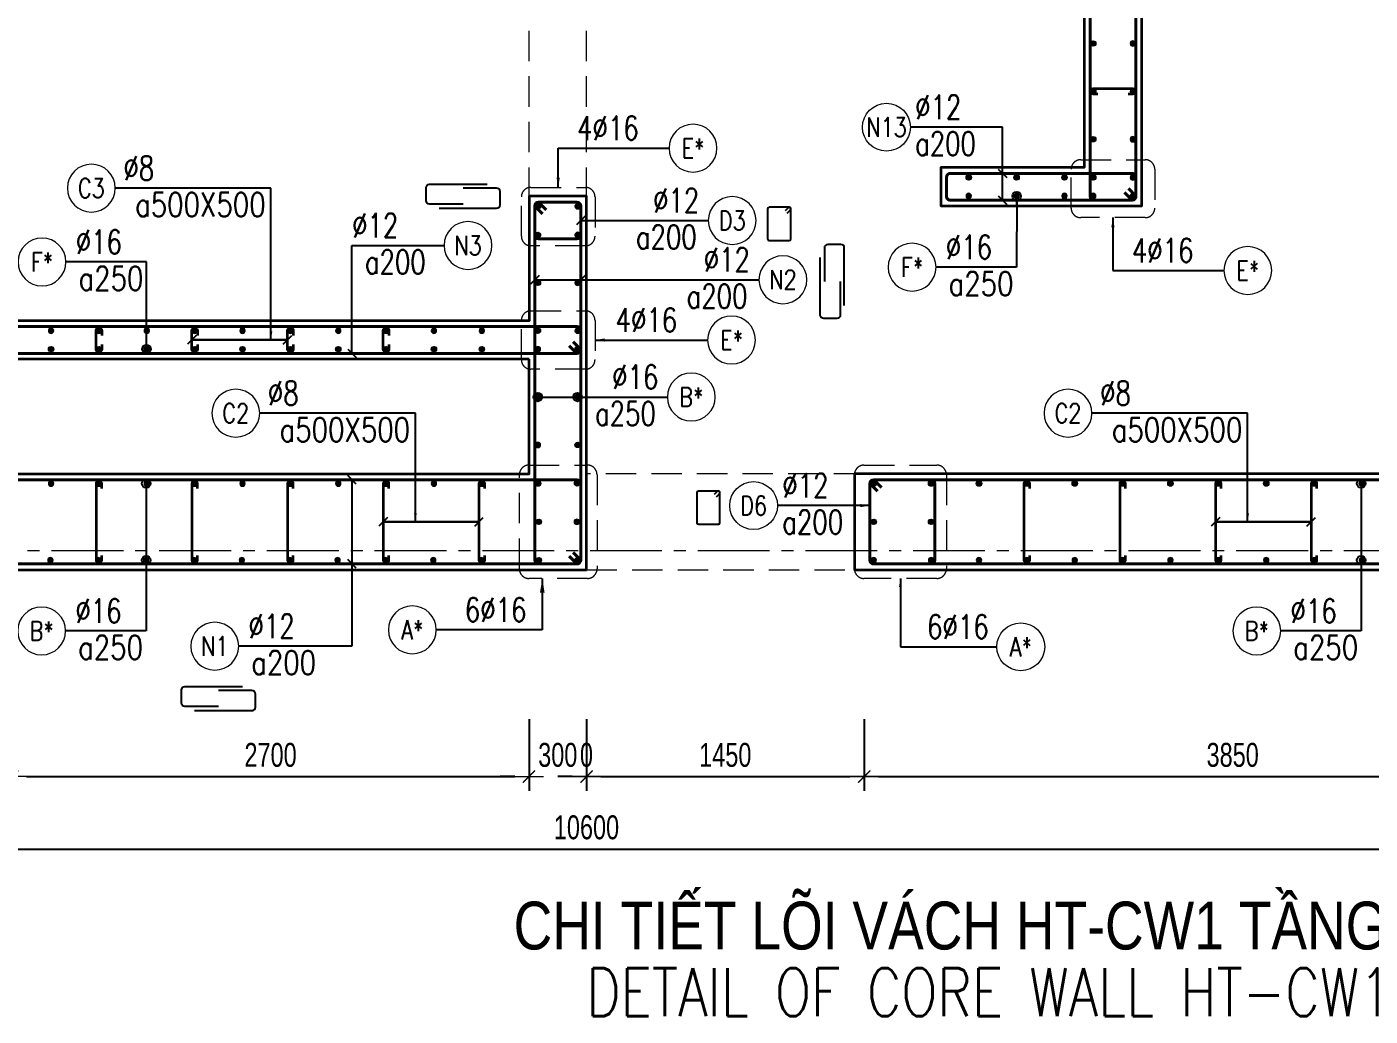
# Model space of a CAD drawing. Header units: millimetres. Extents: x 738475 to 1279438, y -34239 to 156422.
# Drawn here: x 1065435 to 1072451, y 61139 to 66305 of the extents above; entities that cross this region are included whole.
import ezdxf
from ezdxf.enums import TextEntityAlignment as Align

# ---------------------------------------------------------------- set-up
doc = ezdxf.new("R2010")
doc.units = ezdxf.units.MM
doc.header["$MEASUREMENT"] = 0
doc.linetypes.add('HIDDEN2', pattern=[4.7625, 3.175, -1.5875])
doc.linetypes.add('HT_Grid$0$CENTER2', pattern=[1.125, 0.75, -0.125, 0.125, -0.125])
doc.layers.get('0').update_dxf_attribs({"lineweight": 20})
doc.layers.get('Defpoints').update_dxf_attribs({"color": 151, "lineweight": 9})
for name, color, linetype, lineweight in [('HT_Grid$0$NDC_S_AXIS', 5, 'HT_Grid$0$CENTER2', 13), ('KC-LEADER', 153, 'Continuous', 18), ('KC-THEP', 6, 'Continuous', 40), ('NDC_S_ANNO', 7, 'Continuous', 20), ('NDC_S_BEAM', 3, 'HIDDEN2', 20), ('NDC_S_DIM', 1, 'Continuous', 15), ('NDC_S_ENG TITLE', 3, 'Continuous', 20), ('NDC_S_HIDDEN', 8, 'HIDDEN2', 13), ('NDC_S_LEADER', 1, 'Continuous', 15), ('NDC_S_REBAR', 4, 'Continuous', 35), ('NDC_S_STIRRUP', 4, 'Continuous', 40), ('NDC_S_TEXT SYMBOL', 7, 'Continuous', 20), ('NDC_S_VN TEXT', 7, 'Continuous', 20), ('NDC_S_VN TITLE', 6, 'Continuous', 35), ('NDC_S_WALL', 6, 'Continuous', 35)]:
    doc.layers.add(name, color=color, linetype=linetype, lineweight=lineweight)
doc.layers.add('Leader', color=6, linetype='Continuous')
doc.layers.add('Ligature', color=1, linetype='Continuous')
doc.styles.add('NDC_ANNO', font='', dxfattribs={"width": 0.8})
doc.styles.add('NDC_ARIAL', font='arial.ttf', dxfattribs={"width": 0.85})
doc.styles.add('NDC_DIM', font='', dxfattribs={"width": 0.75})
doc.styles.add('NDC_EN TXT', font='romans.shx', dxfattribs={"width": 0.8})
doc.styles.add('NDC_VIE TXT', font='arial.ttf', dxfattribs={"width": 0.8})
doc.styles.get('NDC_ANNO').set_extended_font_data('Dotum')
doc.styles.get('NDC_DIM').set_extended_font_data('Dotum')
doc.dimstyles.new('NDC_1-50', dxfattribs={"dimscale": 50, "dimtxt": 2.5, "dimasz": 1, "dimexe": 1.5, "dimexo": 0, "dimgap": 0.8, "dimtad": 1, "dimdec": 0, "dimdsep": 46, "dimtxsty": 'NDC_ARIAL', "dimblk": 'DIMMARK', "dimcen": 49999.938995, "dimdle": 1.5, "dimclrd": 1, "dimclre": 1, "dimclrt": 3, "dimadec": 0, "dimazin": 0, "dimtfac": 1, "dimtdec": 0, "dimtix": 1, "dimtmove": 2, "dimatfit": 3, "dimfxl": 1, "dimarcsym": 0})
doc.dimstyles.new('NDC_dim_30', dxfattribs={"dimscale": 30, "dimtxt": 2.5, "dimasz": 1.5, "dimexe": 1.5, "dimexo": 2.5, "dimgap": 1, "dimtad": 1, "dimdec": 0, "dimzin": 0, "dimdsep": 46, "dimtxsty": 'NDC_DIM', "dimblk": 'DIMMARK', "dimcen": 0.09, "dimdle": 1.2, "dimclrd": 1, "dimclre": 1, "dimclrt": 3, "dimadec": 0, "dimazin": 0, "dimtfac": 1, "dimtdec": 0, "dimtix": 1, "dimtofl": 0, "dimtmove": 0, "dimatfit": 3, "dimfxl": 6, "dimfxlon": 1, "dimtolj": 1, "dimtzin": 0, "dimarcsym": 0})
doc.dimstyles.new('NDC_dim_50', dxfattribs={"dimscale": 50, "dimtxt": 2.5, "dimasz": 1.5, "dimexe": 1.5, "dimexo": 2.5, "dimgap": 1, "dimtad": 1, "dimdec": 0, "dimzin": 0, "dimdsep": 46, "dimtxsty": 'NDC_DIM', "dimblk": 'DIMMARK', "dimcen": 0.09, "dimdle": 1.2, "dimclrd": 1, "dimclre": 1, "dimclrt": 3, "dimadec": 0, "dimazin": 0, "dimtfac": 1, "dimtdec": 0, "dimtix": 1, "dimtofl": 0, "dimtmove": 0, "dimatfit": 3, "dimfxl": 6, "dimfxlon": 1, "dimtolj": 1, "dimtzin": 0, "dimarcsym": 0})

# ---------------------------------------------------------------- blocks, each defined once
blk = doc.blocks.new('THEP')
at = {"layer": 'KC-LEADER', "color": 6}
blk.add_circle((0, 0), 14, dxfattribs=at)
at = {"layer": 'KC-THEP'}
for p, q in [((-14, 0), (14, 0)), ((9.9, 9.9), (-9.9, -9.9)), ((-9.9, 9.9), (9.9, -9.9)), ((0, 14), (0, -14))]:
    blk.add_line(p, q, dxfattribs=at)
blk = doc.blocks.new('DIMMARK')
at = {"layer": 'NDC_S_DIM', "color": 1}
blk.add_line((-1.5, 0), (1, 0), dxfattribs=at)
at = {"layer": 'NDC_S_DIM', "color": 2, "const_width": 0.1}
blk.add_lwpolyline([(-0.424, -0.424), (0.424, 0.424)], dxfattribs=at)
blk = doc.blocks.new('*U10')
blk.add_circle((2.5, 0), 2.5)
at = {"layer": 'NDC_S_VN TEXT', "color": 3, "style": 'NDC_EN TXT'}
for tag, width, p in [('DK2', 0.75, (-0.85, 0.85)), ('KC2', 0.8, (-0.85, -2.97))]:
    blk.add_attdef(tag, text='', height=2.5, dxfattribs=dict(at, width=width)).set_placement(p, align=Align.RIGHT)
at = {"layer": 'NDC_S_VN TEXT', "color": 7, "style": 'NDC_EN TXT', "width": 0.8}
blk.add_attdef('SH3', text='', height=2, dxfattribs=at).set_placement((2.5, 0), align=Align.MIDDLE)
blk = doc.blocks.new('A$C72321851')
at = {"layer": 'Ligature'}
for points in [[(-60.9, -129.3), (-60.9, 170.9, -0.414214), (-43.3, 188.5), (25.8, 188.5, -0.414214), (43.4, 170.9), (43.4, -4.3)], [(-39.7, -4.3), (-39.7, -179.5, 0.414214), (-22.1, -197.1), (47, -197.1, 0.414214), (64.6, -179.5), (64.6, 120.7)]]:
    blk.add_lwpolyline(points, format="xyb", dxfattribs=at)
blk = doc.blocks.new('*U9')
blk.add_circle((2.5, 0), 2.5)
at = {"layer": 'NDC_S_VN TEXT', "color": 3, "style": 'NDC_EN TXT', "width": 0.75}
blk.add_attdef('DK2', text='', height=2.5, dxfattribs=at).set_placement((-0.85, 0.85), align=Align.RIGHT)
at = {"layer": 'NDC_S_VN TEXT', "color": 7, "style": 'NDC_EN TXT', "width": 0.8}
blk.add_attdef('SH3', text='', height=2, dxfattribs=at).set_placement((2.5, 0), align=Align.MIDDLE)
blk = doc.blocks.new('*U13')
blk.add_circle((-2.5, 0), 2.5)
at = {"layer": 'NDC_S_VN TEXT', "color": 3, "style": 'NDC_EN TXT', "width": 0.75}
blk.add_attdef('DK1', (0.5, 0.85), '', height=2.5, dxfattribs=at)
at = {"layer": 'NDC_S_VN TEXT', "color": 7, "style": 'NDC_EN TXT', "width": 0.8}
blk.add_attdef('SH2', text='', height=2, dxfattribs=at).set_placement((-2.5, 0), align=Align.MIDDLE)
blk = doc.blocks.new('*U11')
blk.add_circle((-2.5, 0), 2.5)
at = {"layer": 'NDC_S_VN TEXT', "color": 3, "style": 'NDC_EN TXT', "width": 0.75}
for tag, p in [('DK1', (0.5, 0.85)), ('KC1', (0.5, -2.97))]:
    blk.add_attdef(tag, p, '', height=2.5, dxfattribs=at)
at = {"layer": 'NDC_S_VN TEXT', "color": 7, "style": 'NDC_EN TXT', "width": 0.8}
blk.add_attdef('SH2', text='', height=2, dxfattribs=at).set_placement((-2.5, 0), align=Align.MIDDLE)
blk = doc.blocks.new('*D649')
at = {"layer": 'Defpoints', "color": 0, "transparency": 16777216}
for p in [(1065358.2, 64051.7), (1068058.2, 64051.7), (1068058.2, 62389.7)]:
    blk.add_point(p, dxfattribs=at)
at = {"layer": 'NDC_S_DIM', "color": 1, "lineweight": -2, "transparency": 16777216}
for p, q in [((1065358.2, 62689.7), (1065358.2, 62314.7)), ((1068058.2, 62689.7), (1068058.2, 62314.7)), ((1065433.2, 62389.7), (1067983.2, 62389.7))]:
    blk.add_line(p, q, dxfattribs=at)
at = {"layer": 'NDC_S_DIM', "color": 1, "lineweight": -2, "transparency": 16777216, "xscale": 75, "yscale": 75, "zscale": 75, "rotation": 180}
blk.add_blockref('DIMMARK', (1065358.2, 62389.7), dxfattribs=at)
at = {"layer": 'NDC_S_DIM', "color": 1, "lineweight": -2, "transparency": 16777216, "xscale": 75, "yscale": 75, "zscale": 75}
blk.add_blockref('DIMMARK', (1068058.2, 62389.7), dxfattribs=at)
at = {"layer": 'NDC_S_DIM', "color": 3, "transparency": 16777216, "insert": (1066708.2, 62502.3), "char_height": 125, "attachment_point": 5, "style": 'NDC_DIM'}
blk.add_mtext('\\A1;2700', dxfattribs=at)
blk = doc.blocks.new('*D650')
at = {"layer": 'Defpoints', "color": 0, "transparency": 16777216}
for p in [(1068058.2, 64051.7), (1068358.2, 64051.7), (1068358.2, 62389.7)]:
    blk.add_point(p, dxfattribs=at)
at = {"layer": 'NDC_S_DIM', "color": 1, "lineweight": -2, "transparency": 16777216}
for p, q in [((1068058.2, 62689.7), (1068058.2, 62314.7)), ((1068358.2, 62689.7), (1068358.2, 62314.7)), ((1067983.2, 62389.7), (1067908.2, 62389.7)), ((1068433.2, 62389.7), (1068508.2, 62389.7))]:
    blk.add_line(p, q, dxfattribs=at)
at = {"layer": 'NDC_S_DIM', "color": 1, "lineweight": -2, "transparency": 16777216, "xscale": 75, "yscale": 75, "zscale": 75}
blk.add_blockref('DIMMARK', (1068058.2, 62389.7), dxfattribs=at)
at = {"layer": 'NDC_S_DIM', "color": 1, "lineweight": -2, "transparency": 16777216, "xscale": 75, "yscale": 75, "zscale": 75, "rotation": 180}
blk.add_blockref('DIMMARK', (1068358.2, 62389.7), dxfattribs=at)
at = {"layer": 'NDC_S_DIM', "color": 3, "transparency": 16777216, "insert": (1068208.2, 62502.3), "char_height": 125, "attachment_point": 5, "style": 'NDC_DIM'}
blk.add_mtext('\\A1;300', dxfattribs=at)
blk = doc.blocks.new('*D651')
at = {"layer": 'Defpoints', "color": 0, "transparency": 16777216}
for p in [(1068358.2, 64051.7), (1068358.3, 64051.7), (1068358.3, 62389.7)]:
    blk.add_point(p, dxfattribs=at)
at = {"layer": 'NDC_S_DIM', "color": 1, "lineweight": -2, "transparency": 16777216}
for p, q in [((1068358.2, 62689.7), (1068358.2, 62314.7)), ((1068358.3, 62689.7), (1068358.3, 62314.7)), ((1068283.2, 62389.7), (1068208.2, 62389.7)), ((1068433.3, 62389.7), (1068508.3, 62389.7))]:
    blk.add_line(p, q, dxfattribs=at)
at = {"layer": 'NDC_S_DIM', "color": 1, "lineweight": -2, "transparency": 16777216, "xscale": 75, "yscale": 75, "zscale": 75}
blk.add_blockref('DIMMARK', (1068358.2, 62389.7), dxfattribs=at)
at = {"layer": 'NDC_S_DIM', "color": 1, "lineweight": -2, "transparency": 16777216, "xscale": 75, "yscale": 75, "zscale": 75, "rotation": 180}
blk.add_blockref('DIMMARK', (1068358.3, 62389.7), dxfattribs=at)
at = {"layer": 'NDC_S_DIM', "color": 3, "transparency": 16777216, "insert": (1068358.2, 62502.3), "char_height": 125, "attachment_point": 5, "style": 'NDC_DIM'}
blk.add_mtext('\\A1;0', dxfattribs=at)
blk = doc.blocks.new('*D652')
at = {"layer": 'Defpoints', "color": 0, "transparency": 16777216}
for p in [(1068358.3, 64051.7), (1069808.2, 63551.7), (1069808.2, 62389.7)]:
    blk.add_point(p, dxfattribs=at)
at = {"layer": 'NDC_S_DIM', "color": 1, "lineweight": -2, "transparency": 16777216}
for p, q in [((1068358.3, 62689.7), (1068358.3, 62314.7)), ((1069808.2, 62689.7), (1069808.2, 62314.7)), ((1068433.3, 62389.7), (1069733.2, 62389.7))]:
    blk.add_line(p, q, dxfattribs=at)
at = {"layer": 'NDC_S_DIM', "color": 1, "lineweight": -2, "transparency": 16777216, "xscale": 75, "yscale": 75, "zscale": 75, "rotation": 180}
blk.add_blockref('DIMMARK', (1068358.3, 62389.7), dxfattribs=at)
at = {"layer": 'NDC_S_DIM', "color": 1, "lineweight": -2, "transparency": 16777216, "xscale": 75, "yscale": 75, "zscale": 75}
blk.add_blockref('DIMMARK', (1069808.2, 62389.7), dxfattribs=at)
at = {"layer": 'NDC_S_DIM', "color": 3, "transparency": 16777216, "insert": (1069083.2, 62502.3), "char_height": 125, "attachment_point": 5, "style": 'NDC_DIM'}
blk.add_mtext('\\A1;1450', dxfattribs=at)
blk = doc.blocks.new('*D653')
at = {"layer": 'Defpoints', "color": 0, "transparency": 16777216}
for p in [(1073658.2, 64051.7), (1069808.2, 63551.7), (1073658.2, 62389.7)]:
    blk.add_point(p, dxfattribs=at)
at = {"layer": 'NDC_S_DIM', "color": 1, "lineweight": -2, "transparency": 16777216}
for p, q in [((1069808.2, 62689.7), (1069808.2, 62314.7)), ((1073658.2, 62689.7), (1073658.2, 62314.7)), ((1069883.2, 62389.7), (1073583.2, 62389.7))]:
    blk.add_line(p, q, dxfattribs=at)
at = {"layer": 'NDC_S_DIM', "color": 1, "lineweight": -2, "transparency": 16777216, "xscale": 75, "yscale": 75, "zscale": 75, "rotation": 180}
blk.add_blockref('DIMMARK', (1069808.2, 62389.7), dxfattribs=at)
at = {"layer": 'NDC_S_DIM', "color": 1, "lineweight": -2, "transparency": 16777216, "xscale": 75, "yscale": 75, "zscale": 75}
blk.add_blockref('DIMMARK', (1073658.2, 62389.7), dxfattribs=at)
at = {"layer": 'NDC_S_DIM', "color": 3, "transparency": 16777216, "insert": (1071733.2, 62502.3), "char_height": 125, "attachment_point": 5, "style": 'NDC_DIM'}
blk.add_mtext('\\A1;3850', dxfattribs=at)
blk = doc.blocks.new('*D658')
at = {"layer": 'Defpoints', "color": 0, "transparency": 16777216}
for p in [(1073658.2, 63570), (1063058.2, 63551.7), (1073658.2, 62011.4)]:
    blk.add_point(p, dxfattribs=at)
at = {"layer": 'NDC_S_DIM', "color": 1, "lineweight": -2, "transparency": 16777216}
for p, q in [((1063058.2, 62311.4), (1063058.2, 61936.4)), ((1073658.2, 62311.4), (1073658.2, 61936.4)), ((1063133.2, 62011.4), (1073583.2, 62011.4))]:
    blk.add_line(p, q, dxfattribs=at)
at = {"layer": 'NDC_S_DIM', "color": 1, "lineweight": -2, "transparency": 16777216, "xscale": 75, "yscale": 75, "zscale": 75, "rotation": 180}
blk.add_blockref('DIMMARK', (1063058.2, 62011.4), dxfattribs=at)
at = {"layer": 'NDC_S_DIM', "color": 1, "lineweight": -2, "transparency": 16777216, "xscale": 75, "yscale": 75, "zscale": 75}
blk.add_blockref('DIMMARK', (1073658.2, 62011.4), dxfattribs=at)
at = {"layer": 'NDC_S_DIM', "color": 3, "transparency": 16777216, "insert": (1068358.2, 62124), "char_height": 125, "attachment_point": 5, "style": 'NDC_DIM'}
blk.add_mtext('\\A1;10600', dxfattribs=at)
blk = doc.blocks.new('Drawing name_symbol')
at = {"layer": 'NDC_S_ENG TITLE', "style": 'NDC_EN TXT', "width": 0.8}
blk.add_attdef('SECTDET1', text='', height=5, dxfattribs=at).set_placement((0, 1.01), align=Align.CENTER)
at = {"layer": 'NDC_S_TEXT SYMBOL', "lineweight": 25, "style": 'NDC_ANNO', "width": 0.8}
blk.add_attdef('SSCALE', text='', height=2.5, dxfattribs=at).set_placement((0, -4), align=Align.CENTER)
at = {"layer": 'NDC_S_VN TITLE', "style": 'NDC_VIE TXT', "width": 0.8}
blk.add_attdef('SECTDET2', text='', height=5, dxfattribs=at).set_placement((0, 7.97), align=Align.CENTER)

msp = doc.modelspace()

# ---------------------------------------------------------------- linework, layer by layer
at = {"layer": 'HT_Grid$0$NDC_S_AXIS', "ltscale": 500}
msp.add_line((1061064.426, 63570.011), (1078989.134, 63570.011), dxfattribs=at)
at = {"layer": 'Ligature'}
for points in [[(1069407.085, 65332.609), (1069423.051, 65348.575, 0.66817864), (1069417.278, 65362.513), (1069312.649, 65362.513, 0.41421356), (1069304.484, 65354.348), (1069304.484, 65197.241, 0.41421356), (1069312.649, 65189.076), (1069417.278, 65189.076, 0.41421356), (1069425.443, 65197.241), (1069425.443, 65354.348, 0.66817864), (1069411.505, 65360.122), (1069395.539, 65344.156)], [(1069037.106, 63850.766), (1069053.072, 63866.731, 0.66817864), (1069047.299, 63880.67), (1068942.67, 63880.67, 0.41421356), (1068934.505, 63872.505), (1068934.505, 63715.397, 0.41421356), (1068942.67, 63707.232), (1069047.299, 63707.232, 0.41421356), (1069055.464, 63715.397), (1069055.464, 63872.505, 0.66817864), (1069041.526, 63878.278), (1069025.56, 63862.312)]]:
    msp.add_lwpolyline(points, format="xyb", dxfattribs=at)
at = {"layer": 'NDC_S_BEAM', "ltscale": 50}
for p, q in [((1068058.224, 65411.705), (1068058.224, 66811.705)), ((1068358.224, 65411.705), (1068358.224, 66811.705)), ((1069808.224, 63970.011), (1068358.252, 63970.011)), ((1068358.252, 63470.011), (1069808.224, 63470.011))]:
    msp.add_line(p, q, dxfattribs=at)
at = {"layer": 'NDC_S_HIDDEN', "ltscale": 50}
for points in [[(1070939.271, 65610.956), (1071276.481, 65610.956, -0.41421356), (1071326.481, 65560.956), (1071326.481, 65358.7, -0.41421356), (1071276.481, 65308.7), (1070939.271, 65308.7, -0.41421356), (1070889.271, 65358.7), (1070889.271, 65560.956, -0.41421356)], [(1068067.957, 65466.709), (1068352.714, 65466.709, -0.41421356), (1068402.714, 65416.709), (1068402.714, 65211.701, -0.41421356), (1068352.714, 65161.701), (1068067.957, 65161.701, -0.41421356), (1068017.957, 65211.701), (1068017.957, 65416.709, -0.41421356)], [(1068067.957, 64821.993), (1068352.714, 64821.993, -0.41421356), (1068402.714, 64771.993), (1068402.714, 64566.985, -0.41421356), (1068352.714, 64516.985), (1068067.957, 64516.985, -0.41421356), (1068017.957, 64566.985), (1068017.957, 64771.993, -0.41421356)], [(1068057.543, 64016.254), (1068363.318, 64016.254, -0.41421356), (1068413.318, 63966.254), (1068413.318, 63474.332, -0.41421356), (1068363.318, 63424.332), (1068057.543, 63424.332, -0.41421356), (1068007.543, 63474.332), (1068007.543, 63966.254, -0.41421356)], [(1069807.515, 64016.254), (1070187.809, 64016.254, -0.41421356), (1070237.809, 63966.254), (1070237.809, 63474.332, -0.41421356), (1070187.809, 63424.332), (1069807.515, 63424.332, -0.41421356), (1069757.515, 63474.332), (1069757.515, 63966.254, -0.41421356)]]:
    msp.add_lwpolyline(points, format="xyb", close=True, dxfattribs=at)
at = {"layer": 'NDC_S_REBAR'}
for points in [[(1071029.712, 65953.162), (1071004.712, 65953.162, -1), (1071004.712, 65983.162), (1071211.736, 65983.162, -1), (1071211.736, 65953.162), (1071186.736, 65953.162)], [(1065826.736, 64646.859), (1065826.736, 64621.859, -1), (1065796.736, 64621.859), (1065796.736, 64718.162, -1), (1065826.736, 64718.162), (1065826.736, 64693.162)], [(1066326.736, 64646.859), (1066326.736, 64621.859, -1), (1066296.736, 64621.859), (1066296.736, 64718.162, -1), (1066326.736, 64718.162), (1066326.736, 64693.162)], [(1066826.736, 64646.859), (1066826.736, 64621.859, -1), (1066796.736, 64621.859), (1066796.736, 64718.162, -1), (1066826.736, 64718.162), (1066826.736, 64693.162)], [(1067326.736, 64646.859), (1067326.736, 64621.859, -1), (1067296.736, 64621.859), (1067296.736, 64718.162, -1), (1067326.736, 64718.162), (1067326.736, 64693.162)], [(1065826.736, 63895.011), (1065826.736, 63920.011, 1), (1065796.736, 63920.011), (1065796.736, 63520.011, 1), (1065826.736, 63520.011), (1065826.736, 63545.011)], [(1066326.736, 63895.011), (1066326.736, 63920.011, 1), (1066296.736, 63920.011), (1066296.736, 63520.011, 1), (1066326.736, 63520.011), (1066326.736, 63545.011)], [(1066826.736, 63895.011), (1066826.736, 63920.011, 1), (1066796.736, 63920.011), (1066796.736, 63520.011, 1), (1066826.736, 63520.011), (1066826.736, 63545.011)], [(1067326.736, 63895.011), (1067326.736, 63920.011, 1), (1067296.736, 63920.011), (1067296.736, 63520.011, 1), (1067326.736, 63520.011), (1067326.736, 63545.011)], [(1067826.736, 63895.011), (1067826.736, 63920.011, 1), (1067796.736, 63920.011), (1067796.736, 63520.011, 1), (1067826.736, 63520.011), (1067826.736, 63545.011)], [(1070673.224, 63895.011), (1070673.224, 63920.011, 1), (1070643.224, 63920.011), (1070643.224, 63520.011, 1), (1070673.224, 63520.011), (1070673.224, 63545.011)], [(1071173.224, 63895.011), (1071173.224, 63920.011, 1), (1071143.224, 63920.011), (1071143.224, 63520.011, 1), (1071173.224, 63520.011), (1071173.224, 63545.011)], [(1071673.224, 63895.011), (1071673.224, 63920.011, 1), (1071643.224, 63920.011), (1071643.224, 63520.011, 1), (1071673.224, 63520.011), (1071673.224, 63545.011)], [(1072173.224, 63895.011), (1072173.224, 63920.011, 1), (1072143.224, 63920.011), (1072143.224, 63520.011, 1), (1072173.224, 63520.011), (1072173.224, 63545.011)]]:
    msp.add_lwpolyline(points, format="xyb", dxfattribs=at)
at = {"layer": 'NDC_S_STIRRUP'}
for points in [[(1071188.224, 65460.011), (1071228.224, 65420.011, -0.41421356), (1071208.224, 65400.011), (1071008.224, 65400.011, -0.41421356), (1070988.224, 65420.011), (1070988.224, 72620.011, -0.41421356), (1071008.224, 72640.011), (1071208.224, 72640.011, -0.41421356), (1071228.224, 72620.011), (1071228.224, 65420.011, -0.41421356), (1071208.224, 65400.011), (1071168.224, 65440.011)], [(1071168.224, 65440.011), (1071208.224, 65400.011, 0.41421356), (1071228.224, 65420.011), (1071228.224, 65520.011, 0.41421356), (1071208.224, 65540.011), (1070258.224, 65540.011, 0.41421356), (1070238.224, 65520.011), (1070238.224, 65420.011, 0.41435759), (1070258.224, 65400.011), (1071208.224, 65400.011, 0.41421356), (1071228.224, 65420.011), (1071188.224, 65460.011)], [(1068128.224, 65329.095), (1068088.224, 65369.095, -0.41421356), (1068108.224, 65389.095), (1068308.224, 65389.095, -0.41421356), (1068328.224, 65369.095), (1068328.224, 65218.125, -0.41421356), (1068308.224, 65198.125), (1068108.224, 65198.125, -0.41421356), (1068088.224, 65218.125), (1068088.224, 65369.095, -0.41421356), (1068108.224, 65389.095), (1068148.224, 65349.095)], [(1068288.252, 63560.011), (1068328.252, 63520.011, -0.41421356), (1068308.252, 63500.011), (1068108.252, 63500.011, -0.41421356), (1068088.252, 63520.011), (1068088.252, 65370.011, -0.41421356), (1068108.252, 65390.011), (1068308.252, 65390.011, -0.41421356), (1068328.252, 65370.011), (1068328.252, 63520.011, -0.41421356), (1068308.252, 63500.011), (1068268.252, 63540.011)], [(1068268.224, 64640.011), (1068308.224, 64600.011, 0.41421356), (1068328.224, 64620.011), (1068328.224, 64720.011, 0.41421356), (1068308.224, 64740.011), (1064908.224, 64740.011, 0.41421356), (1064888.224, 64720.011), (1064888.224, 64620.011, 0.41435759), (1064908.224, 64600.011), (1068308.224, 64600.011, 0.41421356), (1068328.224, 64620.011), (1068288.224, 64660.011)], [(1064698.224, 63900.011), (1064658.224, 63940.011, 0.41421356), (1064638.224, 63920.011), (1064638.224, 63520.011, 0.41421356), (1064658.224, 63500.011), (1068308.252, 63500.011, 0.41421356), (1068328.252, 63520.011), (1068328.252, 63920.011, 0.41421356), (1068308.252, 63940.011), (1064658.224, 63940.011, 0.41421356), (1064638.224, 63920.011), (1064678.224, 63880.011)], [(1077268.224, 63900.011), (1077308.224, 63940.011, -0.41421356), (1077328.224, 63920.011), (1077328.224, 63520.011, -0.41421356), (1077308.224, 63500.011), (1069858.224, 63500.011, -0.41421356), (1069838.224, 63520.011), (1069838.224, 63920.011, -0.41421356), (1069858.224, 63940.011), (1077308.224, 63940.011, -0.41421356), (1077328.224, 63920.011), (1077288.224, 63880.011)], [(1069898.224, 63900.011), (1069858.224, 63940.011, 0.41421356), (1069838.224, 63920.011), (1069838.224, 63520.011, 0.41421356), (1069858.224, 63500.011), (1070158.224, 63500.011, 0.41421356), (1070178.224, 63520.011), (1070178.224, 63920.011, 0.41421356), (1070158.224, 63940.011), (1069858.224, 63940.011, 0.41421356), (1069838.224, 63920.011), (1069878.224, 63880.011)]]:
    msp.add_lwpolyline(points, format="xyb", dxfattribs=at)
at = {"layer": 'NDC_S_WALL'}
for points in [[(1068358.224, 63470.011), (1068358.224, 65420.011), (1068058.224, 65420.011), (1068058.224, 64770.011), (1065358.224, 64770.011), (1065358.224, 70170.011), (1068058.224, 70170.011), (1068058.224, 69520.011), (1068358.224, 69520.011), (1068358.224, 70170.011), (1069558.224, 70170.011), (1069558.224, 72670.011)], [(1074058.224, 70270.011), (1071258.224, 70270.011), (1071258.224, 72170.011), (1072308.224, 72170.011), (1072308.224, 72670.011), (1070958.224, 72670.011), (1070958.224, 65570.011), (1070208.224, 65570.011), (1070208.224, 65370.011), (1071258.224, 65370.011), (1071258.224, 69970.011), (1074058.224, 69970.011)], [(1064858.224, 72170.011), (1064858.224, 63970.011), (1064608.224, 63970.011), (1064608.224, 63470.011), (1064858.224, 63470.011), (1068358.224, 63470.011)], [(1068058.224, 64570.011), (1065358.224, 64570.011), (1065358.224, 63970.011), (1068058.224, 63970.011), (1068058.224, 64570.011)], [(1074058.224, 63970.011), (1069758.224, 63970.011), (1069758.224, 63470.011), (1077358.224, 63470.011)]]:
    msp.add_lwpolyline(points, dxfattribs=at)

# ---------------------------------------------------------------- block references
at = {"layer": 'KC-THEP'}
for p, rotation in [((1071004.712, 66218.162), 189.6685644363809), ((1071004.712, 65968.162), 189.6685644363809), ((1071004.712, 65718.162), 189.6685644363809), ((1070354.712, 65518.162), 189.6685644363809), ((1070604.712, 65518.162), 189.6685644363809), ((1070854.712, 65518.162), 189.6685644363809), ((1071004.712, 65518.162), 189.6685644363809), ((1071211.736, 65421.859), 9.66856443638095), ((1068104.712, 65368.162), 189.6685644363809), ((1068104.712, 65218.162), 189.6685644363809), ((1068104.712, 64968.162), 189.6685644363809), ((1068104.712, 64718.162), 189.6685644363809), ((1065561.736, 64621.859), 9.668564436380946), ((1065811.736, 64621.859), 9.668564436380946), ((1066061.736, 64621.859), 9.668564436380946), ((1066311.736, 64621.859), 9.668564436380946), ((1066561.736, 64621.859), 9.668564436380946), ((1066811.736, 64621.859), 9.668564436380946), ((1067061.736, 64621.859), 9.668564436380946), ((1067311.736, 64621.859), 9.668564436380946), ((1067561.736, 64621.859), 9.668564436380946), ((1067811.736, 64621.859), 9.668564436380946), ((1068311.736, 64621.859), 9.66856443638095), ((1068311.736, 64371.859), 9.66856443638095), ((1068311.736, 64121.859), 9.66856443638095), ((1068105.421, 63920.011), 189.6685644363809), ((1068309.041, 63920.628), 189.6685644363809), ((1069858.224, 63920.011), 9.668564436380946), ((1070158.224, 63920.011), 9.668564436380946), ((1070408.224, 63920.011), 9.668564436380946), ((1070658.224, 63920.011), 9.668564436380946), ((1070908.224, 63920.011), 9.668564436380946), ((1071158.224, 63920.011), 9.668564436380946), ((1071408.224, 63920.011), 9.668564436380946), ((1071658.224, 63920.011), 9.668564436380946), ((1071908.224, 63920.011), 9.668564436380946), ((1072158.224, 63920.011), 9.668564436380946), ((1072408.224, 63920.011), 9.668564436380946), ((1068108.933, 63720.011), 189.6685644363809), ((1069858.224, 63720.011), 9.668564436380946), ((1070158.224, 63720.011), 9.668564436380946), ((1068108.933, 63520.011), 189.6685644363809), ((1068312.553, 63520.628), 189.6685644363809)]:
    msp.add_blockref('THEP', p, dxfattribs=dict(at, rotation=rotation))
at = {"layer": 'KC-THEP', "xscale": -1}
for p, rotation in [((1071211.736, 66218.162), 170.331435563619), ((1071211.736, 65968.162), 170.331435563619), ((1071211.736, 65718.162), 170.331435563619), ((1071211.736, 65518.162), 170.331435563619), ((1070354.712, 65421.859), 350.3314355636191), ((1070604.712, 65421.859), 350.3314355636191), ((1070854.712, 65421.859), 350.3314355636191), ((1071004.712, 65421.859), 350.3314355636191), ((1068311.736, 65368.162), 170.331435563619), ((1068311.736, 65218.162), 170.331435563619), ((1068311.736, 64968.162), 170.331435563619), ((1065561.736, 64718.162), 170.331435563619), ((1065811.736, 64718.162), 170.331435563619), ((1066061.736, 64718.162), 170.331435563619), ((1066311.736, 64718.162), 170.331435563619), ((1066561.736, 64718.162), 170.331435563619), ((1066811.736, 64718.162), 170.331435563619), ((1067061.736, 64718.162), 170.331435563619), ((1067311.736, 64718.162), 170.331435563619), ((1067561.736, 64718.162), 170.331435563619), ((1067811.736, 64718.162), 170.331435563619), ((1068311.736, 64718.162), 170.331435563619), ((1068104.712, 64621.859), 350.3314355636191), ((1068104.712, 64371.859), 350.3314355636191), ((1068104.712, 64121.859), 350.3314355636191), ((1065561.736, 63920.011), 170.331435563619), ((1065811.736, 63920.011), 170.331435563619), ((1066061.736, 63920.011), 170.331435563619), ((1066311.736, 63920.011), 170.331435563619), ((1066561.736, 63920.011), 170.331435563619), ((1066811.736, 63920.011), 170.331435563619), ((1067061.736, 63920.011), 170.331435563619), ((1067311.736, 63920.011), 170.331435563619), ((1067561.736, 63920.011), 170.331435563619), ((1067811.736, 63920.011), 170.331435563619), ((1068307.572, 63720.011), 170.331435563619), ((1065558.224, 63520.011), 170.331435563619), ((1065808.224, 63520.011), 170.331435563619), ((1066058.224, 63520.011), 170.331435563619), ((1066308.224, 63520.011), 170.331435563619), ((1066558.224, 63520.011), 170.331435563619), ((1066808.224, 63520.011), 170.331435563619), ((1067058.224, 63520.011), 170.331435563619), ((1067308.224, 63520.011), 170.331435563619), ((1067558.224, 63520.011), 170.331435563619), ((1067808.224, 63520.011), 170.331435563619), ((1069858.224, 63520.011), 170.331435563619), ((1070158.224, 63520.011), 170.331435563619), ((1070408.224, 63520.011), 170.331435563619), ((1070658.224, 63520.011), 170.331435563619), ((1070908.224, 63520.011), 170.331435563619), ((1071158.224, 63520.011), 170.331435563619), ((1071408.224, 63520.011), 170.331435563619), ((1071658.224, 63520.011), 170.331435563619), ((1071908.224, 63520.011), 170.331435563619), ((1072158.224, 63520.011), 170.331435563619), ((1072408.224, 63520.011), 170.331435563619)]:
    msp.add_blockref('THEP', p, dxfattribs=dict(at, rotation=rotation))
at = {"layer": 'Leader', "xscale": -1, "rotation": 270.0000000000001}
for p in [(1067718.198, 65419.194), (1066440.329, 62795.056)]:
    msp.add_blockref('A$C72321851', p, dxfattribs=at)
at = {"layer": 'Leader', "xscale": -1}
msp.add_blockref('A$C72321851', (1069643.981, 64979.446), dxfattribs=at)
at = {"layer": 'NDC_S_ANNO'}
ref = msp.add_blockref('Drawing name_symbol', (1070461.028, 61088.187), dxfattribs=dict(at, xscale=50, yscale=50, zscale=50))
ref.add_attrib('SECTDET1', 'DETAIL OF CORE WALL HT-CW1', dxfattribs={"layer": 'NDC_S_ENG TITLE', "height": 250, "style": 'NDC_EN TXT', "width": 0.8}).set_placement((1070461.028, 61138.75), align=Align.CENTER)
ref.add_attrib('SECTDET2', 'CHI TIẾT LÕI VÁCH HT-CW1 TẦNG 3F', dxfattribs={"layer": 'NDC_S_VN TITLE', "height": 250, "style": 'NDC_VIE TXT', "width": 0.8}).set_placement((1070461.028, 61486.72), align=Align.CENTER)
at = {"layer": 'NDC_S_VN TEXT', "xscale": 50, "yscale": 50, "zscale": 50}
for name, p, values in [('*U11', (1070049.826, 65781.03), {'SH2': 'N13', 'DK1': '%%C12', 'KC1': 'a200'}), ('*U11', (1069356.079, 63804.942), {'SH2': 'D6', 'DK1': '%%C12', 'KC1': 'a200'}), ('*U9', (1070501.389, 63067.427), {'SH3': 'A*', 'DK2': '6%%C16'})]:
    msp.add_blockref(name, p, dxfattribs=at).add_auto_attribs(values)
at = {"layer": 'NDC_S_VN TEXT'}
ref = msp.add_blockref('*U13', (1068789.645, 65671.405), dxfattribs=dict(at, xscale=-50, yscale=50, zscale=50))
ref.add_attrib('SH2', 'E*', dxfattribs={"color": 7, "height": 100, "style": 'NDC_EN TXT', "width": 0.8}).set_placement((1068914.645, 65671.405), align=Align.MIDDLE)
ref.add_attrib('DK1', '4%%C16', (1068309.288, 65713.68), dxfattribs={"color": 3, "height": 125, "style": 'NDC_EN TXT', "width": 0.75})
ref = msp.add_blockref('*U10', (1065897.274, 65462.785), dxfattribs=dict(at, xscale=-50, yscale=50, zscale=50))
ref.add_attrib('SH3', 'C3', dxfattribs={"color": 7, "height": 100, "style": 'NDC_EN TXT', "width": 0.8}).set_placement((1065772.274, 65462.785), align=Align.MIDDLE)
ref.add_attrib('DK2', '%%c8', dxfattribs={"color": 3, "height": 125, "style": 'NDC_EN TXT', "width": 0.75}).set_placement((1066100.489, 65505.061), align=Align.RIGHT)
ref.add_attrib('KC2', 'a500X500', dxfattribs={"color": 3, "height": 125, "style": 'NDC_EN TXT', "width": 0.8}).set_placement((1066682.632, 65314.158), align=Align.RIGHT)
ref = msp.add_blockref('*U11', (1068994.161, 65293.61), dxfattribs=dict(at, xscale=-50, yscale=50, zscale=50))
ref.add_attrib('SH2', 'D3', dxfattribs={"color": 7, "height": 100, "style": 'NDC_EN TXT', "width": 0.8}).set_placement((1069119.161, 65293.61), align=Align.MIDDLE)
ref.add_attrib('DK1', '%%C12', (1068705.768, 65335.885), dxfattribs={"color": 3, "height": 125, "style": 'NDC_EN TXT', "width": 0.75})
ref.add_attrib('KC1', 'a200', (1068616.483, 65144.983), dxfattribs={"color": 3, "height": 125, "style": 'NDC_EN TXT', "width": 0.75})
ref = msp.add_blockref('*U11', (1067614.574, 65163.34), dxfattribs=dict(at, xscale=-50, yscale=50, zscale=50))
ref.add_attrib('SH2', 'N3', dxfattribs={"color": 7, "height": 100, "style": 'NDC_EN TXT', "width": 0.8}).set_placement((1067739.574, 65163.34), align=Align.MIDDLE)
ref.add_attrib('DK1', '%%C12', (1067134.216, 65205.616), dxfattribs={"color": 3, "height": 125, "style": 'NDC_EN TXT', "width": 0.75})
ref.add_attrib('KC1', 'a200', (1067201.181, 65014.713), dxfattribs={"color": 3, "height": 125, "style": 'NDC_EN TXT', "width": 0.75})
ref = msp.add_blockref('*U10', (1065639.598, 65077.25), dxfattribs=dict(at, xscale=-50, yscale=50, zscale=50))
ref.add_attrib('SH3', 'F*', dxfattribs={"color": 7, "height": 100, "style": 'NDC_EN TXT', "width": 0.8}).set_placement((1065514.598, 65077.25), align=Align.MIDDLE)
ref.add_attrib('DK2', '%%C16', dxfattribs={"color": 3, "height": 125, "style": 'NDC_EN TXT', "width": 0.75}).set_placement((1065932.098, 65119.526), align=Align.RIGHT)
ref.add_attrib('KC2', 'a250', dxfattribs={"color": 3, "height": 125, "style": 'NDC_EN TXT', "width": 0.8}).set_placement((1066044.003, 64928.623), align=Align.RIGHT)
ref = msp.add_blockref('*U10', (1070183.871, 65049.95), dxfattribs=dict(at, xscale=-50, yscale=50, zscale=50))
ref.add_attrib('SH3', 'F*', dxfattribs={"color": 7, "height": 100, "style": 'NDC_EN TXT', "width": 0.8}).set_placement((1070058.871, 65049.95), align=Align.MIDDLE)
ref.add_attrib('DK2', '%%C16', dxfattribs={"color": 3, "height": 125, "style": 'NDC_EN TXT', "width": 0.75}).set_placement((1070476.371, 65092.225), align=Align.RIGHT)
ref.add_attrib('KC2', 'a250', dxfattribs={"color": 3, "height": 125, "style": 'NDC_EN TXT', "width": 0.8}).set_placement((1070588.275, 64901.323), align=Align.RIGHT)
ref = msp.add_blockref('*U13', (1071687.186, 65032.65), dxfattribs=dict(at, xscale=-50, yscale=50, zscale=50))
ref.add_attrib('SH2', 'E*', dxfattribs={"color": 7, "height": 100, "style": 'NDC_EN TXT', "width": 0.8}).set_placement((1071812.186, 65032.65), align=Align.MIDDLE)
ref.add_attrib('DK1', '4%%C16', (1071206.828, 65074.925), dxfattribs={"color": 3, "height": 125, "style": 'NDC_EN TXT', "width": 0.75})
ref = msp.add_blockref('*U11', (1069259.062, 64984.305), dxfattribs=dict(at, xscale=-50, yscale=50, zscale=50))
ref.add_attrib('SH2', 'N2', dxfattribs={"color": 7, "height": 100, "style": 'NDC_EN TXT', "width": 0.8}).set_placement((1069384.062, 64984.305), align=Align.MIDDLE)
ref.add_attrib('DK1', '%%C12', (1068970.669, 65026.58), dxfattribs={"color": 3, "height": 125, "style": 'NDC_EN TXT', "width": 0.75})
ref.add_attrib('KC1', 'a200', (1068881.383, 64835.678), dxfattribs={"color": 3, "height": 125, "style": 'NDC_EN TXT', "width": 0.75})
ref = msp.add_blockref('*U13', (1068990.842, 64669.489), dxfattribs=dict(at, xscale=-50, yscale=50, zscale=50))
ref.add_attrib('SH2', 'E*', dxfattribs={"color": 7, "height": 100, "style": 'NDC_EN TXT', "width": 0.8}).set_placement((1069115.842, 64669.489), align=Align.MIDDLE)
ref.add_attrib('DK1', '4%%C16', (1068510.485, 64711.764), dxfattribs={"color": 3, "height": 125, "style": 'NDC_EN TXT', "width": 0.75})
ref = msp.add_blockref('*U11', (1068780.683, 64371.859), dxfattribs=dict(at, xscale=-50, yscale=50, zscale=50))
ref.add_attrib('SH2', 'B*', dxfattribs={"color": 7, "height": 100, "style": 'NDC_EN TXT', "width": 0.8}).set_placement((1068905.683, 64371.859), align=Align.MIDDLE)
ref.add_attrib('DK1', '%%C16', (1068492.29, 64414.134), dxfattribs={"color": 3, "height": 125, "style": 'NDC_EN TXT', "width": 0.75})
ref.add_attrib('KC1', 'a250', (1068403.005, 64223.232), dxfattribs={"color": 3, "height": 125, "style": 'NDC_EN TXT', "width": 0.75})
ref = msp.add_blockref('*U10', (1066651.712, 64287.353), dxfattribs=dict(at, xscale=-50, yscale=50, zscale=50))
ref.add_attrib('SH3', 'C2', dxfattribs={"color": 7, "height": 100, "style": 'NDC_EN TXT', "width": 0.8}).set_placement((1066526.712, 64287.353), align=Align.MIDDLE)
ref.add_attrib('DK2', '%%c8', dxfattribs={"color": 3, "height": 125, "style": 'NDC_EN TXT', "width": 0.75}).set_placement((1066854.926, 64329.628), align=Align.RIGHT)
ref.add_attrib('KC2', 'a500X500', dxfattribs={"color": 3, "height": 125, "style": 'NDC_EN TXT', "width": 0.8}).set_placement((1067437.069, 64138.726), align=Align.RIGHT)
ref = msp.add_blockref('*U10', (1070998.2, 64287.353), dxfattribs=dict(at, xscale=-50, yscale=50, zscale=50))
ref.add_attrib('SH3', 'C2', dxfattribs={"color": 7, "height": 100, "style": 'NDC_EN TXT', "width": 0.8}).set_placement((1070873.2, 64287.353), align=Align.MIDDLE)
ref.add_attrib('DK2', '%%c8', dxfattribs={"color": 3, "height": 125, "style": 'NDC_EN TXT', "width": 0.75}).set_placement((1071201.414, 64329.628), align=Align.RIGHT)
ref.add_attrib('KC2', 'a500X500', dxfattribs={"color": 3, "height": 125, "style": 'NDC_EN TXT', "width": 0.8}).set_placement((1071783.557, 64138.726), align=Align.RIGHT)
ref = msp.add_blockref('*U10', (1065637.613, 63150.298), dxfattribs=dict(at, xscale=-50, yscale=50, zscale=50))
ref.add_attrib('SH3', 'B*', dxfattribs={"color": 7, "height": 100, "style": 'NDC_EN TXT', "width": 0.8}).set_placement((1065512.613, 63150.298), align=Align.MIDDLE)
ref.add_attrib('DK2', '%%C16', dxfattribs={"color": 3, "height": 125, "style": 'NDC_EN TXT', "width": 0.75}).set_placement((1065930.113, 63192.573), align=Align.RIGHT)
ref.add_attrib('KC2', 'a250', dxfattribs={"color": 3, "height": 125, "style": 'NDC_EN TXT', "width": 0.8}).set_placement((1066042.017, 63001.671), align=Align.RIGHT)
ref = msp.add_blockref('*U9', (1067573.637, 63156.013), dxfattribs=dict(at, xscale=-50, yscale=50, zscale=50))
ref.add_attrib('SH3', 'A*', dxfattribs={"color": 7, "height": 100, "style": 'NDC_EN TXT', "width": 0.8}).set_placement((1067448.637, 63156.013), align=Align.MIDDLE)
ref.add_attrib('DK2', '6%%C16', dxfattribs={"color": 3, "height": 125, "style": 'NDC_EN TXT', "width": 0.75}).set_placement((1068044.708, 63198.288), align=Align.RIGHT)
ref = msp.add_blockref('*U10', (1071984.101, 63150.298), dxfattribs=dict(at, xscale=-50, yscale=50, zscale=50))
ref.add_attrib('SH3', 'B*', dxfattribs={"color": 7, "height": 100, "style": 'NDC_EN TXT', "width": 0.8}).set_placement((1071859.101, 63150.298), align=Align.MIDDLE)
ref.add_attrib('DK2', '%%C16', dxfattribs={"color": 3, "height": 125, "style": 'NDC_EN TXT', "width": 0.75}).set_placement((1072276.601, 63192.573), align=Align.RIGHT)
ref.add_attrib('KC2', 'a250', dxfattribs={"color": 3, "height": 125, "style": 'NDC_EN TXT', "width": 0.8}).set_placement((1072388.505, 63001.671), align=Align.RIGHT)
ref = msp.add_blockref('*U10', (1066541.751, 63070.6), dxfattribs=dict(at, xscale=-50, yscale=50, zscale=50))
ref.add_attrib('SH3', 'N1', dxfattribs={"color": 7, "height": 100, "style": 'NDC_EN TXT', "width": 0.8}).set_placement((1066416.751, 63070.6), align=Align.MIDDLE)
ref.add_attrib('DK2', '%%C12', dxfattribs={"color": 3, "height": 125, "style": 'NDC_EN TXT', "width": 0.75}).set_placement((1066834.251, 63112.875), align=Align.RIGHT)
ref.add_attrib('KC2', 'a200', dxfattribs={"color": 3, "height": 125, "style": 'NDC_EN TXT', "width": 0.8}).set_placement((1066946.156, 62921.972), align=Align.RIGHT)

# ---------------------------------------------------------------- dimensions: what is measured, and where the dimension line sits
at = {"layer": 'NDC_S_DIM'}
for base, p1, p2, picture, middle in [((1068058.224, 62389.712), (1065358.224, 64051.706), (1068058.224, 64051.706), '*D649', (1066708.224, 62502.297)), ((1068358.224, 62389.712), (1068058.224, 64051.706), (1068358.224, 64051.706), '*D650', (1068208.224, 62502.297)), ((1068358.252, 62389.712), (1068358.224, 64051.706), (1068358.252, 64051.706), '*D651', (1068358.238, 62502.297)), ((1069808.224, 62389.712), (1068358.252, 64051.706), (1069808.224, 63551.706), '*D652', (1069083.238, 62502.297)), ((1073658.224, 62389.712), (1069808.224, 63551.706), (1073658.224, 64051.706), '*D653', (1071733.224, 62502.297))]:
    dim = msp.add_linear_dim(base=base, p1=p1, p2=p2, dimstyle='NDC_dim_50', override={"dimtmove": 1}, dxfattribs=at)
    dim.commit()
    dim.dimension.update_dxf_attribs({"geometry": picture, "text_midpoint": middle})
dim = msp.add_linear_dim(base=(1073658.224, 62011.44), p1=(1063058.224, 63551.706), p2=(1073658.224, 63570.011), dimstyle='NDC_dim_50', dxfattribs=at)
dim.commit()
dim.dimension.update_dxf_attribs({"geometry": '*D658', "text_midpoint": (1068358.224, 62124.024)})

# ---------------------------------------------------------------- leaders
at = {"layer": 'NDC_S_LEADER'}
for points, dimstyle, override in [([(1070531.448, 65400.011), (1070531.448, 65780.849), (1070049.825, 65780.849)], 'NDC_dim_30', {"dimtad": 0, "dimldrblk": 'Oblique'}), ([(1070531.448, 65540.011), (1070531.448, 65780.849), (1070049.826, 65781)], 'NDC_dim_30', {"dimtad": 0, "dimldrblk": 'Oblique'}), ([(1068210.335, 65466.709), (1068210.335, 65671.405), (1068791.915, 65671.405)], 'NDC_1-50', {"dimgap": 0.8, "dimtad": 0}), ([(1066710.171, 64670.011), (1066710.171, 65462.785), (1065897.274, 65462.785)], 'NDC_dim_30', {"dimgap": 1, "dimtad": 0}), ([(1070605.022, 65420.645), (1070604.482, 65049.769), (1070183.871, 65049.769)], 'NDC_dim_30', {"dimgap": 1, "dimtad": 0, "dimldrblk": 'Origin'}), ([(1068328.224, 65293.61), (1068996.236, 65293.61)], 'NDC_dim_30', {"dimtad": 0, "dimldrblk": 'Oblique'}), ([(1071107.876, 65308.7), (1071107.876, 65032.65), (1071689.455, 65032.65)], 'NDC_1-50', {"dimgap": 0.8, "dimtad": 0}), ([(1067133.497, 64600.011), (1067133.497, 65163.34), (1067614.574, 65163.34)], 'NDC_dim_30', {"dimtad": 0, "dimldrblk": 'Oblique'}), ([(1067133.497, 64600.011), (1067133.497, 65163.34), (1067614.574, 65163.34)], 'NDC_dim_30', {"dimtad": 0, "dimldrblk": 'Oblique'}), ([(1066060.756, 64622.516), (1066060.21, 65077.069), (1065639.598, 65077.069)], 'NDC_dim_30', {"dimgap": 1, "dimtad": 0, "dimldrblk": 'Origin'}), ([(1068088.252, 64984.124), (1069259.062, 64984.124)], 'NDC_dim_30', {"dimtad": 0, "dimldrblk": 'Oblique'}), ([(1068328.252, 64984.124), (1069259.062, 64984.124)], 'NDC_dim_30', {"dimtad": 0, "dimldrblk": 'Oblique'}), ([(1066296.736, 64670.011), (1066796.736, 64670.011)], 'NDC_dim_30', {"dimtad": 0, "dimldrblk": 'Oblique'}), ([(1066796.736, 64670.011), (1066296.736, 64670.011)], 'NDC_dim_30', {"dimtad": 0, "dimldrblk": 'Oblique'}), ([(1068104.712, 64371.859), (1068780.683, 64371.859)], 'NDC_dim_30', {"dimtad": 0, "dimldrblk": 'Origin'}), ([(1068311.736, 64371.859), (1068780.683, 64371.859)], 'NDC_dim_30', {"dimtad": 0, "dimldrblk": 'Origin'}), ([(1067464.608, 63720.011), (1067464.608, 64287.352), (1066651.712, 64287.352)], 'NDC_dim_30', {"dimgap": 1, "dimtad": 0}), ([(1071811.096, 63720.011), (1071811.096, 64287.352), (1070998.2, 64287.352)], 'NDC_dim_30', {"dimgap": 1, "dimtad": 0}), ([(1066058.224, 63920.011), (1066058.224, 63150.117), (1065637.613, 63150.117)], 'NDC_dim_30', {"dimgap": 1, "dimtad": 0, "dimldrblk": 'Origin'}), ([(1067133.497, 63940.011), (1067133.497, 63070.419), (1066541.751, 63070.419)], 'NDC_dim_30', {"dimtad": 0, "dimldrblk": 'Oblique'}), ([(1072404.712, 63920.011), (1072404.712, 63150.117), (1071984.101, 63150.117)], 'NDC_dim_30', {"dimgap": 1, "dimtad": 0, "dimldrblk": 'Origin'}), ([(1069838.224, 63804.942), (1069356.079, 63804.942)], 'NDC_1-50', {"dimgap": 0.8, "dimtad": 0}), ([(1067296.736, 63720.011), (1067796.736, 63720.011)], 'NDC_dim_30', {"dimtad": 0, "dimldrblk": 'Oblique'}), ([(1067796.736, 63720.011), (1067296.736, 63720.011)], 'NDC_dim_30', {"dimtad": 0, "dimldrblk": 'Oblique'}), ([(1071643.224, 63720.011), (1072143.224, 63720.011)], 'NDC_dim_30', {"dimtad": 0, "dimldrblk": 'Oblique'}), ([(1072143.224, 63720.011), (1071643.224, 63720.011)], 'NDC_dim_30', {"dimtad": 0, "dimldrblk": 'Oblique'}), ([(1066058.224, 63520.011), (1066058.224, 63150.117), (1065637.613, 63150.117)], 'NDC_dim_30', {"dimgap": 1, "dimtad": 0, "dimldrblk": 'Origin'}), ([(1067133.497, 63500.011), (1067133.497, 63070.419), (1066541.751, 63070.419)], 'NDC_dim_30', {"dimtad": 0, "dimldrblk": 'Oblique'}), ([(1072404.712, 63520.011), (1072404.712, 63150.117), (1071984.101, 63150.117)], 'NDC_dim_30', {"dimgap": 1, "dimtad": 0, "dimldrblk": 'Origin'}), ([(1068127.4, 63424.332), (1068127.4, 63155.832), (1067573.637, 63155.832)], 'NDC_dim_50', {"dimgap": 1, "dimtad": 0}), ([(1069997.662, 63424.332), (1069997.662, 63067.427), (1070501.389, 63067.427)], 'NDC_dim_30', {"dimtad": 0})]:
    msp.add_leader(points, dimstyle=dimstyle, override=override, dxfattribs=at)
msp.add_leader([(1068402.714, 64669.489), (1068990.842, 64669.489)], dimstyle='NDC_1-50', dxfattribs=at)

doc.saveas('drawing.dxf')
